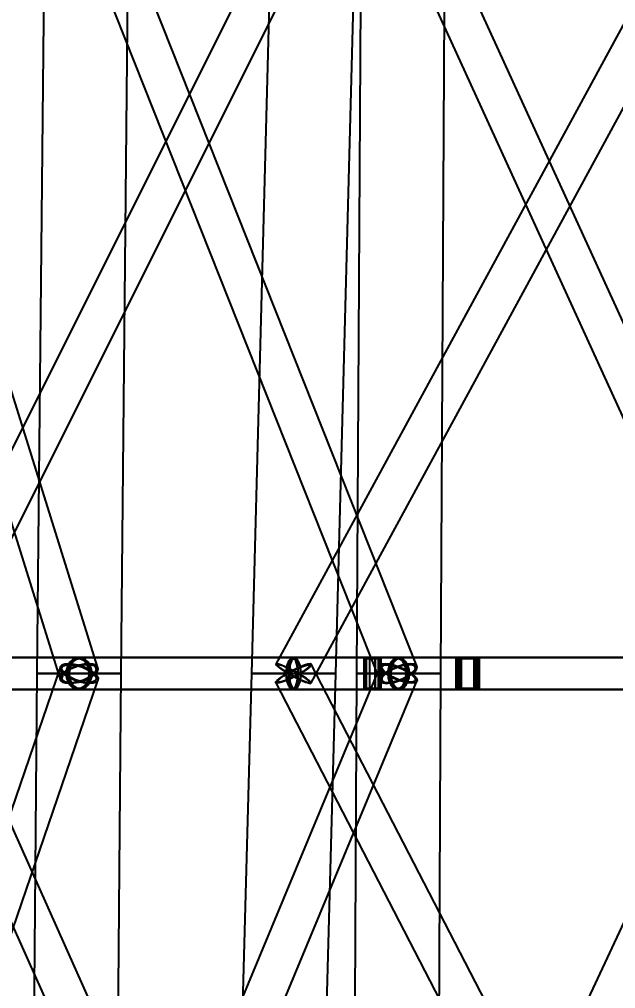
# Model space of a CAD drawing. Header units: millimetres. Extents: x -123812 to 252100, y -3000 to 639000.
# Drawn here: x -14372 to -6781, y 185986 to 198335 of the extents above; entities that cross this region are included whole.
import ezdxf

# ---------------------------------------------------------------- set-up
doc = ezdxf.new("R2010")
doc.units = ezdxf.units.MM
doc.layers.add('D-STR-DIM', color=7, linetype='Continuous', lineweight=13)
doc.layers.add('D-STR-STRC', color=7, linetype='Continuous', lineweight=25)
doc.styles.add('OpenSansCondensed-Light', font='OpenSansCondensed-Light.ttf')
doc.styles.add('TOWER_UNICODE', font='Arial Unicode.ttf')
doc.dimstyles.new('EZDXF', dxfattribs={"dimtxt": 0.25, "dimasz": 0.175, "dimexe": 0.375, "dimexo": 0.125, "dimgap": 0.1, "dimtad": 1, "dimlfac": 100, "dimzin": 12, "dimdsep": 46, "dimtxsty": 'OpenSansCondensed-Light', "dimblk": 'ARCHTICK', "dimcen": 2.5, "dimazin": 3, "dimtfac": 0.5, "dimtmove": 2, "dimatfit": 3})

# ---------------------------------------------------------------- blocks, each defined once
blk = doc.blocks.new('_ARCHTICK')
at = {"color": 0, "linetype": 'BYBLOCK', "const_width": 0.15}
blk.add_lwpolyline([(-0.5, -0.5), (0.5, 0.5)], dxfattribs=at)

msp = doc.modelspace()

# ---------------------------------------------------------------- linework, layer by layer
at = {"layer": 'D-STR-STRC'}
for points in [[(-16970.3, 199912.3), (-13849.3, 189912.3), (-13825.2, 189892.5), (-13786.7, 189880.2), (-13736.3, 189875.9), (-13677.5, 189880.2), (-13614.3, 189892.5), (-13551, 189912.3), (-13491.9, 189938), (-13441.1, 189967.9), (-13401.9, 190000), (-13377.1, 190032.1), (-13368.4, 190062), (-13376.3, 190087.7), (-16497.3, 200087.7)], [(-10846.1, 200106.6), (-15846.5, 190106.6), (-15837.3, 190087.1), (-15813.2, 190061.6), (-15775.8, 190031.9), (-15727.6, 190000), (-15672, 189968.1), (-15612.7, 189938.4), (-15553.8, 189912.9), (-15499.2, 189893.4), (-15452.8, 189881.1), (-15417.6, 189876.9), (-15396.1, 189881.1), (-15389.8, 189893.4), (-10389.3, 199893.4)], [(-13750.3, 199912.1), (-9782.3, 189912.1), (-9770, 189892.3), (-9742.3, 189879.9), (-9701.1, 189875.6), (-9649.2, 189879.9), (-9590.3, 189892.3), (-9528.2, 189912.1), (-9467.2, 189937.8), (-9411.5, 189967.8), (-9364.9, 190000), (-9330.5, 190032.2), (-9310.7, 190062.2), (-9306.8, 190087.9), (-13274.8, 200087.9)], [(-5679.9, 200120.1), (-11105.1, 190120.1), (-11099.6, 190107.7), (-11079.1, 190087.9), (-11045.2, 190062.2), (-11000.2, 190032.2), (-10947, 190000), (-10889.4, 189967.8), (-10831.3, 189937.8), (-10776.5, 189912.1), (-10729, 189892.3), (-10691.8, 189879.9), (-10667.5, 189875.6), (-10657.8, 189879.9), (-5232.6, 199879.9)], [(-4686.6, 190106.6), (-9255.7, 200106.6), (-9272.1, 200118.9), (-9303, 200123.1), (-9346.5, 200118.9), (-9399.4, 200106.6), (-9458.3, 200087.1), (-9519.1, 200061.6), (-9577.6, 200031.9), (-9629.9, 200000), (-9672.5, 199968.1), (-9702.3, 199938.4), (-9717.4, 199912.9), (-9716.7, 199893.4), (-5147.6, 189893.4)], [(-16889.9, 189796.8), (-13612.8, 189796.8), (-13570.1, 189803.7), (-13530.3, 189824), (-13496.1, 189856.3), (-13469.9, 189898.4), (-13453.4, 189947.4), (-13447.8, 190000), (-13453.4, 190052.6), (-13469.9, 190101.6), (-13496.1, 190143.7), (-13530.3, 190176), (-13570.1, 190196.3), (-13612.8, 190203.2), (-16889.9, 190203.2)], [(-15618.1, 189796.8), (-10881.5, 189796.8), (-10856.1, 189803.7), (-10832.5, 189824), (-10812.2, 189856.3), (-10796.6, 189898.4), (-10786.8, 189947.4), (-10783.4, 190000), (-10786.8, 190052.6), (-10796.6, 190101.6), (-10812.2, 190143.7), (-10832.5, 190176), (-10856.1, 190196.3), (-10881.5, 190203.2), (-15618.1, 190203.2)], [(-5585.5, 190203.2), (-10881.5, 190203.2), (-10897, 190196.3), (-10911.5, 190176), (-10924, 190143.7), (-10933.5, 190101.6), (-10939.5, 190052.6), (-10941.6, 190000), (-10939.5, 189947.4), (-10933.5, 189898.4), (-10924, 189856.3), (-10911.5, 189824), (-10897, 189803.7), (-10881.5, 189796.8), (-5585.5, 189796.8)], [(-4917.1, 190203.2), (-9544.6, 190203.2), (-9571.8, 190196.3), (-9597.2, 190176), (-9618.9, 190143.7), (-9635.6, 190101.6), (-9646.1, 190052.6), (-9649.7, 190000), (-9646.1, 189947.4), (-9635.6, 189898.4), (-9618.9, 189856.3), (-9597.2, 189824), (-9571.8, 189803.7), (-9544.6, 189796.8), (-4917.1, 189796.8)], [(-16793.3, 179911.9), (-13375.1, 189911.9), (-13370.8, 189937.7), (-13383, 189967.7), (-13410.9, 190000), (-13452.6, 190032.3), (-13505.1, 190062.3), (-13565, 190088.1), (-13628.2, 190107.9), (-13690.3, 190120.4), (-13747.1, 190124.6), (-13794.8, 190120.4), (-13830, 190107.9), (-13850.5, 190088.1), (-17268.8, 180088.1)], [(-10918.8, 180102.7), (-15385.8, 190102.7), (-15399.6, 190114.6), (-15428.2, 190118.6), (-15469.7, 190114.6), (-15521.4, 190102.7), (-15579.6, 190083.9), (-15640.5, 190059.3), (-15699.9, 190030.7), (-15753.7, 190000), (-15798.2, 189969.3), (-15830.5, 189940.7), (-15848.3, 189916.1), (-15850.4, 189897.3), (-11383.3, 179897.3)], [(-13469.3, 179894.4), (-9315.5, 189894.4), (-9308.1, 189913.8), (-9316.8, 189939), (-9341, 189968.4), (-9379.2, 190000), (-9428.6, 190031.6), (-9485.9, 190061), (-9547.2, 190086.2), (-9608.3, 190105.6), (-9665.1, 190117.8), (-9713.7, 190122), (-9750.7, 190117.8), (-9773.7, 190105.6), (-13927.5, 180105.6)], [(-5492.4, 180117.8), (-10656.6, 190117.8), (-10671.3, 190122), (-10700.2, 190117.8), (-10741.5, 190105.6), (-10792.4, 190086.2), (-10849.3, 190061), (-10908.4, 190031.6), (-10965.7, 190000), (-11017.2, 189968.4), (-11059.5, 189939), (-11089.7, 189913.8), (-11105.6, 189894.4), (-11106.3, 189882.2), (-5942, 179882.2)], [(-9360.4, 179897.3), (-4685.8, 189897.3), (-4692.9, 189916.1), (-4715.3, 189940.7), (-4751.4, 189969.3), (-4798.8, 190000), (-4854.3, 190030.7), (-4914, 190059.3), (-4974, 190083.9), (-5030.1, 190102.7), (-5078.4, 190114.6), (-5115.8, 190118.6), (-5139.7, 190114.6), (-5148.3, 190102.7), (-9822.9, 180102.7)]]:
    msp.add_lwpolyline(points, dxfattribs=at)
for points in [[(-14149.6, 190000), (-13075.9, 190000), (-12976.7, 200000), (-14048.5, 200000)], [(-11418.3, 190000), (-10344.6, 190000), (-10081.8, 200000), (-11153.6, 200000)], [(-10081.4, 190000), (-9007.7, 190000), (-8950.3, 200000), (-10022.1, 200000)], [(-19646.6, 189800), (-9794.2, 189800), (-9794.2, 190200), (-19646.6, 190200)], [(-18040.4, 189800), (-9766.3, 189800), (-9766.3, 190200), (-18040.4, 190200)], [(-15407, 189800), (-8512.5, 189800), (-8512.5, 190200), (-15407, 190200)], [(-13777.8, 190000), (-13772.1, 189947.4), (-13755.7, 189898.4), (-13729.4, 189856.3), (-13695.3, 189824), (-13655.5, 189803.7), (-13612.8, 189796.8), (-13570.1, 189803.7), (-13530.3, 189824), (-13496.1, 189856.3), (-13469.9, 189898.4), (-13453.4, 189947.4), (-13447.8, 190000), (-13453.4, 190052.6), (-13469.9, 190101.6), (-13496.1, 190143.7), (-13530.3, 190176), (-13570.1, 190196.3), (-13612.8, 190203.2), (-13655.5, 190196.3), (-13695.3, 190176), (-13729.4, 190143.7), (-13755.7, 190101.6), (-13772.1, 190052.6)], [(-13764.8, 190000), (-13759.6, 189951.5), (-13744.4, 189906.4), (-13720.2, 189867.6), (-13688.8, 189837.9), (-13652.1, 189819.2), (-13612.8, 189812.8), (-13573.4, 189819.2), (-13536.8, 189837.9), (-13505.3, 189867.6), (-13481.2, 189906.4), (-13466, 189951.5), (-13460.8, 190000), (-13466, 190048.5), (-13481.2, 190093.6), (-13505.3, 190132.4), (-13536.8, 190162.1), (-13573.4, 190180.8), (-13612.8, 190187.2), (-13652.1, 190180.8), (-13688.8, 190162.1), (-13720.2, 190132.4), (-13744.4, 190093.6), (-13759.6, 190048.5)], [(-13750.8, 190000), (-13746.1, 189947.4), (-13732.3, 189898.4), (-13710.4, 189856.3), (-13681.8, 189824), (-13648.5, 189803.7), (-13612.8, 189796.8), (-9544.6, 189796.8), (-9508.9, 189803.7), (-9475.6, 189824), (-9447, 189856.3), (-9425, 189898.4), (-9411.2, 189947.4), (-9406.5, 190000), (-9411.2, 190052.6), (-9425, 190101.6), (-9447, 190143.7), (-9475.6, 190176), (-9508.9, 190196.3), (-9544.6, 190203.2), (-13612.8, 190203.2), (-13648.5, 190196.3), (-13681.8, 190176), (-13710.4, 190143.7), (-13732.3, 190101.6), (-13746.1, 190052.6)], [(-13750.8, 190000), (-13746.1, 189947.4), (-13732.3, 189898.4), (-13710.4, 189856.3), (-13681.8, 189824), (-13648.5, 189803.7), (-13612.8, 189796.8), (-13577, 189803.7), (-13543.8, 189824), (-13515.2, 189856.3), (-13493.2, 189898.4), (-13479.4, 189947.4), (-13474.7, 190000), (-13479.4, 190052.6), (-13493.2, 190101.6), (-13515.2, 190143.7), (-13543.8, 190176), (-13577, 190196.3), (-13612.8, 190203.2), (-13648.5, 190196.3), (-13681.8, 190176), (-13710.4, 190143.7), (-13732.3, 190101.6), (-13746.1, 190052.6)], [(-13740, 190000), (-13735.6, 189951.5), (-13722.9, 189906.4), (-13702.7, 189867.6), (-13676.4, 189837.9), (-13645.7, 189819.2), (-13612.8, 189812.8), (-13579.9, 189819.2), (-13549.2, 189837.9), (-13522.8, 189867.6), (-13502.6, 189906.4), (-13489.9, 189951.5), (-13485.6, 190000), (-13489.9, 190048.5), (-13502.6, 190093.6), (-13522.8, 190132.4), (-13549.2, 190162.1), (-13579.9, 190180.8), (-13612.8, 190187.2), (-13645.7, 190180.8), (-13676.4, 190162.1), (-13702.7, 190132.4), (-13722.9, 190093.6), (-13735.6, 190048.5)], [(-10979.5, 190000), (-10976.2, 189947.4), (-10966.4, 189898.4), (-10950.8, 189856.3), (-10930.5, 189824), (-10906.8, 189803.7), (-10881.5, 189796.8), (-10856.1, 189803.7), (-10832.5, 189824), (-10812.2, 189856.3), (-10796.6, 189898.4), (-10786.8, 189947.4), (-10783.4, 190000), (-10786.8, 190052.6), (-10796.6, 190101.6), (-10812.2, 190143.7), (-10832.5, 190176), (-10856.1, 190196.3), (-10881.5, 190203.2), (-10906.8, 190196.3), (-10930.5, 190176), (-10950.8, 190143.7), (-10966.4, 190101.6), (-10976.2, 190052.6)], [(-10971.8, 190000), (-10968.7, 189951.5), (-10959.7, 189906.4), (-10945.3, 189867.6), (-10926.6, 189837.9), (-10904.9, 189819.2), (-10881.5, 189812.8), (-10858.1, 189819.2), (-10836.3, 189837.9), (-10817.6, 189867.6), (-10803.3, 189906.4), (-10794.2, 189951.5), (-10791.2, 190000), (-10794.2, 190048.5), (-10803.3, 190093.6), (-10817.6, 190132.4), (-10836.3, 190162.1), (-10858.1, 190180.8), (-10881.5, 190187.2), (-10904.9, 190180.8), (-10926.6, 190162.1), (-10945.3, 190132.4), (-10959.7, 190093.6), (-10968.7, 190048.5)], [(-10941.6, 190000), (-10939.5, 189947.4), (-10933.5, 189898.4), (-10924, 189856.3), (-10911.5, 189824), (-10897, 189803.7), (-10881.5, 189796.8), (-10865.9, 189803.7), (-10851.4, 189824), (-10839, 189856.3), (-10829.4, 189898.4), (-10823.4, 189947.4), (-10821.4, 190000), (-10823.4, 190052.6), (-10829.4, 190101.6), (-10839, 190143.7), (-10851.4, 190176), (-10865.9, 190196.3), (-10881.5, 190203.2), (-10897, 190196.3), (-10911.5, 190176), (-10924, 190143.7), (-10933.5, 190101.6), (-10939.5, 190052.6)], [(-10936.9, 190000), (-10935, 189951.5), (-10929.4, 189906.4), (-10920.6, 189867.6), (-10909.2, 189837.9), (-10895.8, 189819.2), (-10881.5, 189812.8), (-10867.1, 189819.2), (-10853.8, 189837.9), (-10842.3, 189867.6), (-10833.5, 189906.4), (-10828, 189951.5), (-10826.1, 190000), (-10828, 190048.5), (-10833.5, 190093.6), (-10842.3, 190132.4), (-10853.8, 190162.1), (-10867.1, 190180.8), (-10881.5, 190187.2), (-10895.8, 190180.8), (-10909.2, 190162.1), (-10920.6, 190132.4), (-10929.4, 190093.6), (-10935, 190048.5)], [(-9766.3, 190200), (-9987.8, 190200), (-9987.8, 189800), (-9766.3, 189800)], [(-9773, 190188), (-9981.1, 190188), (-9981.1, 189812), (-9773, 189812)], [(-9794.2, 190200), (-9959.9, 190200), (-9959.9, 189800), (-9794.2, 189800)], [(-9799.1, 190188), (-9955, 190188), (-9955, 189812), (-9799.1, 189812)], [(-9915, 189800), (38, 189800), (38, 190200), (-9915, 190200)], [(-9839.1, 190200), (-9915, 190200), (-9915, 189800), (-9839.1, 189800)], [(-9841.4, 190188), (-9912.7, 190188), (-9912.7, 189812), (-9841.4, 189812)], [(-9682.6, 190000), (-9677.9, 189947.4), (-9664.1, 189898.4), (-9642.2, 189856.3), (-9613.6, 189824), (-9580.3, 189803.7), (-9544.6, 189796.8), (-9508.9, 189803.7), (-9475.6, 189824), (-9447, 189856.3), (-9425, 189898.4), (-9411.2, 189947.4), (-9406.5, 190000), (-9411.2, 190052.6), (-9425, 190101.6), (-9447, 190143.7), (-9475.6, 190176), (-9508.9, 190196.3), (-9544.6, 190203.2), (-9580.3, 190196.3), (-9613.6, 190176), (-9642.2, 190143.7), (-9664.1, 190101.6), (-9677.9, 190052.6)], [(-9671.8, 190000), (-9667.4, 189951.5), (-9654.7, 189906.4), (-9634.5, 189867.6), (-9608.2, 189837.9), (-9577.5, 189819.2), (-9544.6, 189812.8), (-9511.7, 189819.2), (-9481, 189837.9), (-9454.7, 189867.6), (-9434.5, 189906.4), (-9421.7, 189951.5), (-9417.4, 190000), (-9421.7, 190048.5), (-9434.5, 190093.6), (-9454.7, 190132.4), (-9481, 190162.1), (-9511.7, 190180.8), (-9544.6, 190187.2), (-9577.5, 190180.8), (-9608.2, 190162.1), (-9634.5, 190132.4), (-9654.7, 190093.6), (-9667.4, 190048.5)], [(-9649.7, 190000), (-9646.1, 189947.4), (-9635.6, 189898.4), (-9618.9, 189856.3), (-9597.2, 189824), (-9571.8, 189803.7), (-9544.6, 189796.8), (-9517.4, 189803.7), (-9492, 189824), (-9470.3, 189856.3), (-9453.5, 189898.4), (-9443, 189947.4), (-9439.5, 190000), (-9443, 190052.6), (-9453.5, 190101.6), (-9470.3, 190143.7), (-9492, 190176), (-9517.4, 190196.3), (-9544.6, 190203.2), (-9571.8, 190196.3), (-9597.2, 190176), (-9618.9, 190143.7), (-9635.6, 190101.6), (-9646.1, 190052.6)], [(-9641.4, 190000), (-9638.1, 189951.5), (-9628.5, 189906.4), (-9613.1, 189867.6), (-9593, 189837.9), (-9569.7, 189819.2), (-9544.6, 189812.8), (-9519.5, 189819.2), (-9496.2, 189837.9), (-9476.1, 189867.6), (-9460.7, 189906.4), (-9451, 189951.5), (-9447.7, 190000), (-9451, 190048.5), (-9460.7, 190093.6), (-9476.1, 190132.4), (-9496.2, 190162.1), (-9519.5, 190180.8), (-9544.6, 190187.2), (-9569.7, 190180.8), (-9593, 190162.1), (-9613.1, 190132.4), (-9628.5, 190093.6), (-9638.1, 190048.5)], [(-8512.5, 190200), (-8814.6, 190200), (-8814.6, 189800), (-8512.5, 189800)], [(-8521.6, 190188), (-8805.6, 190188), (-8805.6, 189812), (-8521.6, 189812)], [(-8779.8, 189800), (116.2, 189800), (116.2, 190200), (-8779.8, 190200)], [(-8547.4, 190200), (-8779.8, 190200), (-8779.8, 189800), (-8547.4, 189800)], [(-8554.4, 190188), (-8772.8, 190188), (-8772.8, 189812), (-8554.4, 189812)], [(-8752.4, 189800), (88.9, 189800), (88.9, 190200), (-8752.4, 190200)], [(-8574.7, 190200), (-8752.4, 190200), (-8752.4, 189800), (-8574.7, 189800)], [(-8580, 190188), (-8747.1, 190188), (-8747.1, 189812), (-8580, 189812)], [(-13823.6, 190000), (-13848.4, 189967.9), (-13857.2, 189938), (-13849.3, 189912.3), (-13825.2, 189892.5), (-13786.7, 189880.2), (-13736.3, 189875.9), (-13677.5, 189880.2), (-13614.3, 189892.5), (-13551, 189912.3), (-13491.9, 189938), (-13441.1, 189967.9), (-13401.9, 190000), (-13377.1, 190032.1), (-13368.4, 190062), (-13376.3, 190087.7), (-13400.3, 190107.5), (-13438.9, 190119.8), (-13489.2, 190124.1), (-13548, 190119.8), (-13611.2, 190107.5), (-13674.5, 190087.7), (-13733.6, 190062), (-13784.5, 190032.1)], [(-13410.9, 190000), (-13383, 189967.7), (-13370.8, 189937.7), (-13375.1, 189911.9), (-13395.5, 189892.1), (-13430.8, 189879.6), (-13478.5, 189875.4), (-13535.3, 189879.6), (-13597.4, 189892.1), (-13660.5, 189911.9), (-13720.4, 189937.7), (-13773, 189967.7), (-13814.6, 190000), (-13842.5, 190032.3), (-13854.8, 190062.3), (-13850.5, 190088.1), (-13830, 190107.9), (-13794.8, 190120.4), (-13747.1, 190124.6), (-13690.3, 190120.4), (-13628.2, 190107.9), (-13565, 190088.1), (-13505.1, 190062.3), (-13452.6, 190032.3)], [(-13802.9, 190000), (-13825.2, 189971), (-13833.1, 189944.1), (-13826, 189920.9), (-13804.3, 189903.1), (-13769.6, 189891.9), (-13724.2, 189888.1), (-13671.2, 189891.9), (-13614.2, 189903.1), (-13557.1, 189920.9), (-13503.8, 189944.1), (-13458, 189971), (-13422.7, 190000), (-13400.3, 190029), (-13392.4, 190055.9), (-13399.6, 190079.1), (-13421.2, 190096.9), (-13456, 190108.1), (-13501.4, 190111.9), (-13554.4, 190108.1), (-13611.4, 190096.9), (-13668.4, 190079.1), (-13721.7, 190055.9), (-13767.6, 190029)], [(-13430.8, 190000), (-13405.6, 189970.9), (-13394.6, 189943.8), (-13398.5, 189920.5), (-13416.9, 189902.7), (-13448.7, 189891.5), (-13491.7, 189887.6), (-13542.9, 189891.5), (-13598.9, 189902.7), (-13655.8, 189920.5), (-13709.8, 189943.8), (-13757.2, 189970.9), (-13794.8, 190000), (-13819.9, 190029.1), (-13830.9, 190056.2), (-13827.1, 190079.5), (-13808.7, 190097.3), (-13776.9, 190108.5), (-13733.9, 190112.4), (-13682.6, 190108.5), (-13626.7, 190097.3), (-13569.7, 190079.5), (-13515.7, 190056.2), (-13468.3, 190029.1)], [(-10797.3, 190000), (-10854.5, 189968.4), (-10913.6, 189939), (-10970.6, 189913.8), (-11021.4, 189894.4), (-11062.7, 189882.2), (-11091.7, 189878), (-11106.3, 189882.2), (-11105.6, 189894.4), (-11089.7, 189913.8), (-11059.5, 189939), (-11017.2, 189968.4), (-10965.7, 190000), (-10908.4, 190031.6), (-10849.3, 190061), (-10792.4, 190086.2), (-10741.5, 190105.6), (-10700.2, 190117.8), (-10671.3, 190122), (-10656.6, 190117.8), (-10657.3, 190105.6), (-10673.3, 190086.2), (-10703.4, 190061), (-10745.7, 190031.6)], [(-10947, 190000), (-10889.4, 189967.8), (-10831.3, 189937.8), (-10776.5, 189912.1), (-10729, 189892.3), (-10691.8, 189879.9), (-10667.5, 189875.6), (-10657.8, 189879.9), (-10663.4, 189892.3), (-10683.8, 189912.1), (-10717.7, 189937.8), (-10762.8, 189967.8), (-10815.9, 190000), (-10873.5, 190032.2), (-10931.7, 190062.2), (-10986.4, 190087.9), (-11034, 190107.7), (-11071.2, 190120.1), (-11095.4, 190124.4), (-11105.1, 190120.1), (-11099.6, 190107.7), (-11079.1, 190087.9), (-11045.2, 190062.2), (-11000.2, 190032.2)], [(-10805.6, 190000), (-10857.2, 189971.5), (-10910.5, 189945), (-10961.8, 189922.2), (-11007.6, 189904.8), (-11044.9, 189893.8), (-11071, 189890), (-11084.2, 189893.8), (-11083.6, 189904.8), (-11069.2, 189922.2), (-11042, 189945), (-11003.9, 189971.5), (-10957.4, 190000), (-10905.8, 190028.5), (-10852.5, 190055), (-10801.2, 190077.8), (-10755.3, 190095.2), (-10718.1, 190106.2), (-10692, 190110), (-10678.8, 190106.2), (-10679.4, 190095.2), (-10693.8, 190077.8), (-10721, 190055), (-10759.1, 190028.5)], [(-10940.6, 190000), (-10888.6, 189971), (-10836.2, 189943.9), (-10786.9, 189920.7), (-10744, 189902.9), (-10710.4, 189891.7), (-10688.6, 189887.9), (-10679.8, 189891.7), (-10684.9, 189902.9), (-10703.3, 189920.7), (-10733.8, 189943.9), (-10774.5, 189971), (-10822.4, 190000), (-10874.3, 190029), (-10926.7, 190056.1), (-10976.1, 190079.3), (-11019, 190097.1), (-11052.5, 190108.3), (-11074.4, 190112.1), (-11083.1, 190108.3), (-11078.1, 190097.1), (-11059.7, 190079.3), (-11029.1, 190056.1), (-10988.5, 190029)], [(-9724.3, 190000), (-9758.7, 189967.8), (-9778.5, 189937.8), (-9782.3, 189912.1), (-9770, 189892.3), (-9742.3, 189879.9), (-9701.1, 189875.6), (-9649.2, 189879.9), (-9590.3, 189892.3), (-9528.2, 189912.1), (-9467.2, 189937.8), (-9411.5, 189967.8), (-9364.9, 190000), (-9330.5, 190032.2), (-9310.7, 190062.2), (-9306.8, 190087.9), (-9319.2, 190107.7), (-9346.9, 190120.1), (-9388.1, 190124.4), (-9440, 190120.1), (-9498.9, 190107.7), (-9561, 190087.9), (-9622, 190062.2), (-9677.7, 190032.2)], [(-9379.2, 190000), (-9341, 189968.4), (-9316.8, 189939), (-9308.1, 189913.8), (-9315.5, 189894.4), (-9338.5, 189882.2), (-9375.5, 189878), (-9424.1, 189882.2), (-9480.9, 189894.4), (-9542, 189913.8), (-9603.3, 189939), (-9660.6, 189968.4), (-9710, 190000), (-9748.1, 190031.6), (-9772.4, 190061), (-9781.1, 190086.2), (-9773.7, 190105.6), (-9750.7, 190117.8), (-9713.7, 190122), (-9665.1, 190117.8), (-9608.3, 190105.6), (-9547.2, 190086.2), (-9485.9, 190061), (-9428.6, 190031.6)], [(-9706.6, 190000), (-9737.6, 189971), (-9755.5, 189943.9), (-9758.9, 189920.7), (-9747.8, 189902.9), (-9722.8, 189891.7), (-9685.7, 189887.9), (-9638.9, 189891.7), (-9585.8, 189902.9), (-9529.8, 189920.7), (-9474.8, 189943.9), (-9424.6, 189971), (-9382.5, 190000), (-9351.6, 190029), (-9333.7, 190056.1), (-9330.2, 190079.3), (-9341.4, 190097.1), (-9366.4, 190108.3), (-9403.5, 190112.1), (-9450.2, 190108.3), (-9503.4, 190097.1), (-9559.4, 190079.3), (-9614.4, 190056.1), (-9664.6, 190029)], [(-9395.4, 190000), (-9361.1, 189971.5), (-9339.2, 189945), (-9331.3, 189922.2), (-9338, 189904.8), (-9358.8, 189893.8), (-9392.2, 189890), (-9436, 189893.8), (-9487.2, 189904.8), (-9542.3, 189922.2), (-9597.5, 189945), (-9649.2, 189971.5), (-9693.7, 190000), (-9728.1, 190028.5), (-9750, 190055), (-9757.8, 190077.8), (-9751.2, 190095.2), (-9730.4, 190106.2), (-9697, 190110), (-9653.2, 190106.2), (-9602, 190095.2), (-9546.9, 190077.8), (-9491.6, 190055), (-9440, 190028.5)], [(-14236.2, 180000), (-13160.6, 180000), (-13075.9, 190000), (-14149.6, 190000)], [(-13075.9, 190000), (-13094.2, 190000), (-13147.9, 190000), (-13233.2, 190000), (-13344.4, 190000), (-13473.8, 190000), (-13612.8, 190000), (-13751.7, 190000), (-13881.2, 190000), (-13992.4, 190000), (-14077.7, 190000), (-14131.3, 190000), (-14149.6, 190000), (-14131.3, 190000), (-14077.7, 190000), (-13992.4, 190000), (-13881.2, 190000), (-13751.7, 190000), (-13612.8, 190000), (-13473.8, 190000), (-13344.4, 190000), (-13233.2, 190000), (-13147.9, 190000), (-13094.2, 190000)], [(-11688.8, 180000), (-10613.3, 180000), (-10344.6, 190000), (-11418.3, 190000)], [(-10344.6, 190000), (-10362.9, 190000), (-10416.6, 190000), (-10501.9, 190000), (-10613.1, 190000), (-10742.5, 190000), (-10881.5, 190000), (-11020.4, 190000), (-11149.9, 190000), (-11261.1, 190000), (-11346.4, 190000), (-11400, 190000), (-11418.3, 190000), (-11400, 190000), (-11346.4, 190000), (-11261.1, 190000), (-11149.9, 190000), (-11020.4, 190000), (-10881.5, 190000), (-10742.5, 190000), (-10613.1, 190000), (-10501.9, 190000), (-10416.6, 190000), (-10362.9, 190000)], [(-10129.4, 180000), (-9053.9, 180000), (-9007.7, 190000), (-10081.4, 190000)], [(-9007.7, 190000), (-9026, 190000), (-9079.7, 190000), (-9165, 190000), (-9276.2, 190000), (-9405.6, 190000), (-9544.6, 190000), (-9683.5, 190000), (-9813, 190000), (-9924.2, 190000), (-10009.5, 190000), (-10063.1, 190000), (-10081.4, 190000), (-10063.1, 190000), (-10009.5, 190000), (-9924.2, 190000), (-9813, 190000), (-9683.5, 190000), (-9544.6, 190000), (-9405.6, 190000), (-9276.2, 190000), (-9165, 190000), (-9079.7, 190000), (-9026, 190000)]]:
    msp.add_lwpolyline(points, close=True, dxfattribs=at)

# ---------------------------------------------------------------- dimensions: what is measured, and where the dimension line sits
at = {"layer": 'D-STR-DIM'}
msp.add_linear_dim(base=(-112000, 0), p1=(0, 0), p2=(0, 634000), angle=90, dimstyle='EZDXF', override={"dimtxt": 8400, "dimasz": 3750, "dimexe": 2100, "dimexo": 1800, "dimgap": 2100, "dimtad": 1, "dimdec": 0, "dimlfac": 1, "dimlunit": 2, "dimtxsty": 'TOWER_UNICODE', "dimclrd": 7, "dimclre": 7, "dimclrt": 7}, dxfattribs=at).render()

doc.saveas('drawing.dxf')
